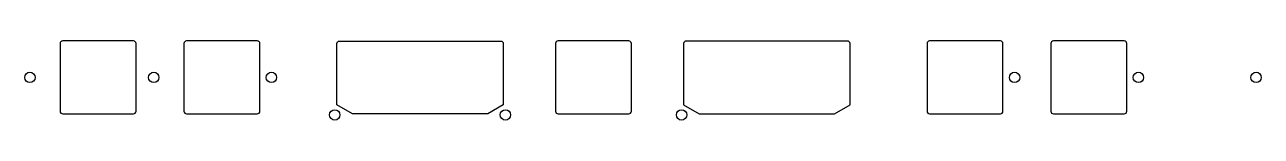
# Model space of a CAD drawing. Header units: millimetres. Extents: x 14 to 252, y -84 to -69.
import ezdxf

# ---------------------------------------------------------------- set-up
doc = ezdxf.new("R2010")
doc.units = ezdxf.units.MM
doc.header["$MEASUREMENT"] = 0

msp = doc.modelspace()

# ---------------------------------------------------------------- linework, layer by layer
for points in [[(21.775, -83.2), (35.375, -83.2, 0.4142135624), (35.875, -82.7), (35.875, -69.7, 0.4142135624), (35.375, -69.2), (21.775, -69.2, 0.4142123908), (21.275, -69.7), (21.275, -82.7, 0.4142123908)], [(59.6875, -69.7, 0.4142135624), (59.1875, -69.2), (45.5875, -69.2, 0.4142123908), (45.0875, -69.7), (45.0875, -82.7, 0.4142123908), (45.5875, -83.2), (59.1875, -83.2, 0.4142135624), (59.6875, -82.7)], [(103.4875, -83.175), (77.4875, -83.175), (74.4875, -81.443), (74.4875, -69.725, -0.4142123908), (74.9875, -69.225), (105.9875, -69.225, -0.4142135624), (106.4875, -69.725), (106.4875, -81.443)], [(130.625, -83.2, 0.4142135624), (131.125, -82.7), (131.125, -69.7, 0.4142135624), (130.625, -69.2), (117.025, -69.2, 0.4142123908), (116.525, -69.7), (116.525, -82.7, 0.4142123908), (117.025, -83.2)], [(141.1625, -81.443), (144.1625, -83.175), (170.1625, -83.175), (173.1625, -81.443), (173.1625, -69.725, 0.4142135624), (172.6625, -69.225), (141.6625, -69.225, 0.4142123908), (141.1625, -69.725)], [(202.5625, -69.7, 0.4142135624), (202.0625, -69.2), (188.4625, -69.2, 0.4142123908), (187.9625, -69.7), (187.9625, -82.7, 0.4142123908), (188.4625, -83.2), (202.0625, -83.2, 0.4142135624), (202.5625, -82.7)], [(212.275, -69.2, 0.4142123908), (211.775, -69.7), (211.775, -82.7, 0.4142123908), (212.275, -83.2), (225.875, -83.2, 0.4142135624), (226.375, -82.7), (226.375, -69.7, 0.4142135624), (225.875, -69.2)]]:
    msp.add_lwpolyline(points, format="xyb", close=True)
for centre in [(15.478125, -76.2), (39.290625, -76.2), (61.9125, -76.2), (204.7875, -76.2), (228.6, -76.2), (251.221875, -76.2), (74.0875, -83.4), (106.8875, -83.4), (140.7625, -83.4)]:
    msp.add_circle(centre, 1)

doc.saveas('drawing.dxf')
